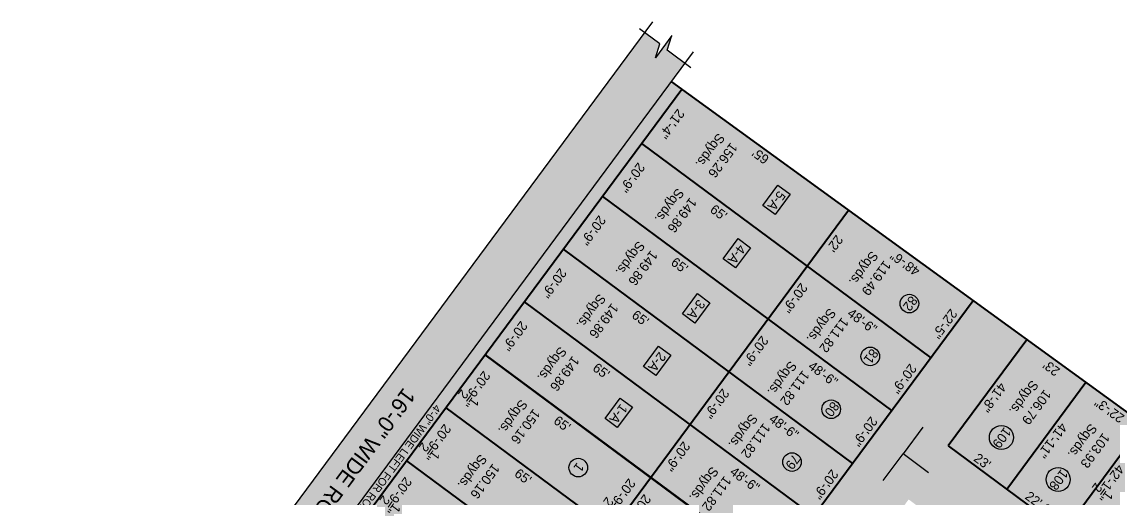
# Model space of a CAD drawing. Header units: inches. Extents: x 762346 to 770488, y 234893 to 242941.
# Drawn here: x 763288 to 767421, y 241118 to 242925 of the extents above; entities that cross this region are included whole.
import ezdxf

# ---------------------------------------------------------------- set-up
doc = ezdxf.new("R2010")
doc.units = ezdxf.units.IN
doc.header["$MEASUREMENT"] = 0
doc.header["$PDMODE"] = 66
doc.layers.get('Defpoints').update_dxf_attribs({"lineweight": 0})
doc.layers.add('DIM', color=5, linetype='Continuous', lineweight=0)
doc.layers.add('Main Road', color=7, linetype='Continuous')
doc.layers.add('Text', color=7, linetype='Continuous')
doc.styles.get("Standard").update_dxf_attribs({"font": 'comic.ttf'})
doc.dimstyles.new('SEC', dxfattribs={"dimtxt": 10, "dimasz": 0.18, "dimexe": 2, "dimexo": 2.0625, "dimgap": 0.25, "dimtad": 0, "dimdec": 1, "dimrnd": 0.0025, "dimzin": 0, "dimdsep": 46, "dimlunit": 4, "dimtxsty": 'Standard', "dimcen": 0.09, "dimclrd": 256, "dimclre": 256, "dimclrt": 256, "dimadec": 0, "dimazin": 0, "dimtfac": 1, "dimtdec": 1, "dimtofl": 0, "dimtmove": 0, "dimatfit": 3, "dimfxl": 1, "dimtolj": 1, "dimtzin": 0, "dimlwd": -1, "dimlwe": -1, "dimarcsym": 0})

# ---------------------------------------------------------------- blocks, each defined once
blk = doc.blocks.new('*D37')
at = {"layer": 'Defpoints', "color": 0, "transparency": 16777216}
for p in [(765415.2, 239314.4), (765166.5, 239280.2, 99.9), (765415.2, 239280.2, 99.9)]:
    blk.add_point(p, dxfattribs=at)
at = {"layer": 'DIM', "color": 5, "transparency": 16777216, "insert": (765290.9, 239314.4), "char_height": 36, "attachment_point": 5}
blk.add_mtext('\\A1;20\'-9"', dxfattribs=at)
blk = doc.blocks.new('_Oblique')
at = {"color": 0, "linetype": 'ByBlock', "lineweight": -2}
blk.add_line((-0.5, -0.5), (0.5, 0.5), dxfattribs=at)
blk = doc.blocks.new('*D291')
at = {"layer": 'Defpoints', "color": 0, "transparency": 16777216}
for p in [(765416, 238548.4), (765166.5, 238500.3, 99.9), (765416, 238500.3, 99.9)]:
    blk.add_point(p, dxfattribs=at)
at = {"layer": 'DIM', "color": 5, "transparency": 16777216, "insert": (765291.2, 238548.4), "char_height": 36, "attachment_point": 5}
blk.add_mtext('\\A1;20\'-9{\\H1x;\\S1/2;}"', dxfattribs=at)
blk = doc.blocks.new('*D55')
at = {"layer": 'Defpoints', "color": 0, "transparency": 16777216}
for p in [(765665.5, 238548.5), (765416, 238500.4, 99.9), (765665.5, 238500.4, 99.9)]:
    blk.add_point(p, dxfattribs=at)
at = {"layer": 'DIM', "color": 5, "transparency": 16777216, "insert": (765540.7, 238548.5), "char_height": 36, "attachment_point": 5}
blk.add_mtext('\\A1;20\'-9{\\H1x;\\S1/2;}"', dxfattribs=at)
blk = doc.blocks.new('*D56')
at = {"layer": 'Defpoints', "color": 0, "transparency": 16777216}
for p in [(765915, 238548.5), (765665.5, 238500.4, 99.9), (765915, 238500.4, 99.9)]:
    blk.add_point(p, dxfattribs=at)
at = {"layer": 'DIM', "color": 5, "transparency": 16777216, "insert": (765790.2, 238548.5), "char_height": 36, "attachment_point": 5}
blk.add_mtext('\\A1;20\'-9{\\H1x;\\S1/2;}"', dxfattribs=at)
blk = doc.blocks.new('*D292')
at = {"layer": 'Defpoints', "color": 0, "transparency": 16777216}
for p in [(765416, 239280.2, 99.9), (765416, 238500.2, 99.9), (765451.3, 238500.2)]:
    blk.add_point(p, dxfattribs=at)
at = {"layer": 'DIM', "color": 5, "transparency": 16777216, "insert": (765451.3, 238890.2), "char_height": 36, "attachment_point": 5, "rotation": 90}
blk.add_mtext("\\A1;65'", dxfattribs=at)
blk = doc.blocks.new('*D64')
at = {"layer": 'Defpoints', "color": 0, "transparency": 16777216}
for p in [(765665.5, 239291.8, 99.9), (765665.5, 238511.8, 99.9), (765700.8, 238511.8)]:
    blk.add_point(p, dxfattribs=at)
at = {"layer": 'DIM', "color": 5, "transparency": 16777216, "insert": (765700.8, 238901.8), "char_height": 36, "attachment_point": 5, "rotation": 90}
blk.add_mtext("\\A1;65'", dxfattribs=at)
blk = doc.blocks.new('*D73')
at = {"layer": 'Defpoints', "color": 0, "transparency": 16777216}
for p in [(765166.5, 239280, 99.9), (765416, 239280, 99.9), (765416, 239231.9)]:
    blk.add_point(p, dxfattribs=at)
at = {"layer": 'DIM', "color": 5, "transparency": 16777216, "insert": (765291.2, 239231.9), "char_height": 36, "attachment_point": 5}
blk.add_mtext('\\A1;20\'-9{\\H1x;\\S1/2;}"', dxfattribs=at)
blk = doc.blocks.new('*D84')
at = {"layer": 'Defpoints', "color": 0, "transparency": 16777216}
for p in [(764917.7, 239862.2, 99.9), (764917.7, 239280.2, 99.9), (764960.5, 239280.2)]:
    blk.add_point(p, dxfattribs=at)
at = {"layer": 'DIM', "color": 5, "transparency": 16777216, "insert": (764960.5, 239571.2), "char_height": 36, "attachment_point": 5, "rotation": 90}
blk.add_mtext('\\A1;48\'-6"', dxfattribs=at)
blk = doc.blocks.new('*D85')
at = {"layer": 'Defpoints', "color": 0, "transparency": 16777216}
for p in [(764669, 239862.2, 99.9), (764917.7, 239862.2, 99.9), (764917.7, 239828)]:
    blk.add_point(p, dxfattribs=at)
at = {"layer": 'DIM', "color": 5, "transparency": 16777216, "insert": (764793.4, 239828), "char_height": 36, "attachment_point": 5}
blk.add_mtext('\\A1;20\'-9"', dxfattribs=at)
blk = doc.blocks.new('*D86')
at = {"layer": 'Defpoints', "color": 0, "transparency": 16777216}
for p in [(764669, 239862.2, 99.9), (764669, 239280.2, 99.9), (764711.7, 239280.2)]:
    blk.add_point(p, dxfattribs=at)
at = {"layer": 'DIM', "color": 5, "transparency": 16777216, "insert": (764711.7, 239571.2), "char_height": 36, "attachment_point": 5, "rotation": 90}
blk.add_mtext('\\A1;48\'-6"', dxfattribs=at)
blk = doc.blocks.new('*D87')
at = {"layer": 'Defpoints', "color": 0, "transparency": 16777216}
for p in [(764420.2, 239862.2, 99.9), (764669, 239862.2, 99.9), (764669, 239828)]:
    blk.add_point(p, dxfattribs=at)
at = {"layer": 'DIM', "color": 5, "transparency": 16777216, "insert": (764544.6, 239828), "char_height": 36, "attachment_point": 5}
blk.add_mtext('\\A1;20\'-9"', dxfattribs=at)
blk = doc.blocks.new('*D88')
at = {"layer": 'Defpoints', "color": 0, "transparency": 16777216}
for p in [(764420.2, 239862.2, 99.9), (764420.2, 239280.2, 99.9), (764463, 239280.2)]:
    blk.add_point(p, dxfattribs=at)
at = {"layer": 'DIM', "color": 5, "transparency": 16777216, "insert": (764463, 239571.2), "char_height": 36, "attachment_point": 5, "rotation": 90}
blk.add_mtext('\\A1;48\'-6"', dxfattribs=at)
blk = doc.blocks.new('*D89')
at = {"layer": 'Defpoints', "color": 0, "transparency": 16777216}
for p in [(764171.5, 239862.2, 99.9), (764420.2, 239862.2, 99.9), (764420.2, 239828)]:
    blk.add_point(p, dxfattribs=at)
at = {"layer": 'DIM', "color": 5, "transparency": 16777216, "insert": (764295.9, 239828), "char_height": 36, "attachment_point": 5}
blk.add_mtext('\\A1;20\'-9"', dxfattribs=at)
blk = doc.blocks.new('*D90')
at = {"layer": 'Defpoints', "color": 0, "transparency": 16777216}
for p in [(764171.5, 239862.2, 99.9), (764171.5, 239280.2, 99.9), (764214.2, 239280.2)]:
    blk.add_point(p, dxfattribs=at)
at = {"layer": 'DIM', "color": 5, "transparency": 16777216, "insert": (764214.2, 239571.2), "char_height": 36, "attachment_point": 5, "rotation": 90}
blk.add_mtext('\\A1;48\'-6"', dxfattribs=at)
blk = doc.blocks.new('*D91')
at = {"layer": 'Defpoints', "color": 0, "transparency": 16777216}
for p in [(763902.6, 239862.2, 99.9), (764171.5, 239862.2, 99.9), (764171.5, 239828)]:
    blk.add_point(p, dxfattribs=at)
at = {"layer": 'DIM', "color": 5, "transparency": 16777216, "insert": (764037.1, 239828), "char_height": 36, "attachment_point": 5}
blk.add_mtext('\\A1;22\'-5"', dxfattribs=at)
blk = doc.blocks.new('*D92')
at = {"layer": 'Defpoints', "color": 0, "transparency": 16777216}
for p in [(763902.6, 239862.2, 99.9), (763908.2, 239280.3, 99.9), (763945.3, 239280.6)]:
    blk.add_point(p, dxfattribs=at)
at = {"layer": 'DIM', "color": 5, "transparency": 16777216, "insert": (763942.6, 239571.6), "char_height": 36, "attachment_point": 5, "rotation": 270.5432}
blk.add_mtext('\\A1;48\'-6"', dxfattribs=at)
blk = doc.blocks.new('*D93')
at = {"layer": 'Defpoints', "color": 0, "transparency": 16777216}
for p in [(765166.5, 239314.4), (764917.7, 239280.2, 99.9), (765166.5, 239280.2, 99.9)]:
    blk.add_point(p, dxfattribs=at)
at = {"layer": 'DIM', "color": 5, "transparency": 16777216, "insert": (765042.1, 239314.4), "char_height": 36, "attachment_point": 5}
blk.add_mtext('\\A1;20\'-9"', dxfattribs=at)
blk = doc.blocks.new('*D94')
at = {"layer": 'Defpoints', "color": 0, "transparency": 16777216}
for p in [(764917.7, 239314.4), (764669, 239280.2, 99.9), (764917.7, 239280.2, 99.9)]:
    blk.add_point(p, dxfattribs=at)
at = {"layer": 'DIM', "color": 5, "transparency": 16777216, "insert": (764793.4, 239314.4), "char_height": 36, "attachment_point": 5}
blk.add_mtext('\\A1;20\'-9"', dxfattribs=at)
blk = doc.blocks.new('*D95')
at = {"layer": 'Defpoints', "color": 0, "transparency": 16777216}
for p in [(764669, 239314.4), (764420.2, 239280.2, 99.9), (764669, 239280.2, 99.9)]:
    blk.add_point(p, dxfattribs=at)
at = {"layer": 'DIM', "color": 5, "transparency": 16777216, "insert": (764544.6, 239314.4), "char_height": 36, "attachment_point": 5}
blk.add_mtext('\\A1;20\'-9"', dxfattribs=at)
blk = doc.blocks.new('*D96')
at = {"layer": 'Defpoints', "color": 0, "transparency": 16777216}
for p in [(764420.2, 239314.4), (764171.5, 239280.2, 99.9), (764420.2, 239280.2, 99.9)]:
    blk.add_point(p, dxfattribs=at)
at = {"layer": 'DIM', "color": 5, "transparency": 16777216, "insert": (764295.9, 239314.4), "char_height": 36, "attachment_point": 5}
blk.add_mtext('\\A1;20\'-9"', dxfattribs=at)
blk = doc.blocks.new('*D97')
at = {"layer": 'Defpoints', "color": 0, "transparency": 16777216}
for p in [(764171.5, 239314.4), (763908.2, 239280.2, 99.9), (764171.5, 239280.2, 99.9)]:
    blk.add_point(p, dxfattribs=at)
at = {"layer": 'DIM', "color": 5, "transparency": 16777216, "insert": (764039.8, 239314.4), "char_height": 36, "attachment_point": 5}
blk.add_mtext("\\A1;22'", dxfattribs=at)
blk = doc.blocks.new('*D106')
at = {"layer": 'Defpoints', "color": 0, "transparency": 16777216}
for p in [(764370.4, 240657.4), (764400.4, 240657.4, 99.9), (764400.4, 240390.4, 99.9)]:
    blk.add_point(p, dxfattribs=at)
at = {"layer": 'DIM', "color": 5, "transparency": 16777216, "insert": (764370.4, 240523.9), "char_height": 36, "attachment_point": 5, "rotation": 90}
blk.add_mtext('\\A1;22\'-3"', dxfattribs=at)
blk = doc.blocks.new('*D107')
at = {"layer": 'Defpoints', "color": 0, "transparency": 16777216}
for p in [(764370.4, 240390.4), (764400.4, 240390.4, 99.9), (764400.4, 240114.2, 99.9)]:
    blk.add_point(p, dxfattribs=at)
at = {"layer": 'DIM', "color": 5, "transparency": 16777216, "insert": (764370.4, 240252.3), "char_height": 36, "attachment_point": 5, "rotation": 90}
blk.add_mtext("\\A1;23'", dxfattribs=at)
blk = doc.blocks.new('*D175')
at = {"layer": 'Defpoints', "color": 0, "transparency": 16777216}
for p in [(765166.5, 238548.5), (764917.7, 238500.4, 99.9), (765166.5, 238500.2, 99.9)]:
    blk.add_point(p, dxfattribs=at)
at = {"layer": 'DIM', "color": 5, "transparency": 16777216, "insert": (765042.2, 238548.7), "char_height": 36, "attachment_point": 5, "rotation": 359.9446}
blk.add_mtext('\\A1;20\'-9"', dxfattribs=at)
blk = doc.blocks.new('*D176')
at = {"layer": 'Defpoints', "color": 0, "transparency": 16777216}
for p in [(765166.5, 239280.2, 99.9), (765166.5, 238500.2, 99.9), (765202.6, 238500.2)]:
    blk.add_point(p, dxfattribs=at)
at = {"layer": 'DIM', "color": 5, "transparency": 16777216, "insert": (765202.6, 238890.2), "char_height": 36, "attachment_point": 5, "rotation": 90}
blk.add_mtext("\\A1;65'", dxfattribs=at)
blk = doc.blocks.new('*D177')
at = {"layer": 'Defpoints', "color": 0, "transparency": 16777216}
for p in [(764917.8, 238548.5), (764669, 238500.4, 99.9), (764917.7, 238500.2, 99.9)]:
    blk.add_point(p, dxfattribs=at)
at = {"layer": 'DIM', "color": 5, "transparency": 16777216, "insert": (764793.4, 238548.7), "char_height": 36, "attachment_point": 5, "rotation": 359.9446}
blk.add_mtext('\\A1;20\'-9"', dxfattribs=at)
blk = doc.blocks.new('*D178')
at = {"layer": 'Defpoints', "color": 0, "transparency": 16777216}
for p in [(764917.7, 239280.2, 99.9), (764917.7, 238500.2, 99.9), (764953.8, 238500.2)]:
    blk.add_point(p, dxfattribs=at)
at = {"layer": 'DIM', "color": 5, "transparency": 16777216, "insert": (764953.8, 238890.2), "char_height": 36, "attachment_point": 5, "rotation": 90}
blk.add_mtext("\\A1;65'", dxfattribs=at)
blk = doc.blocks.new('*D179')
at = {"layer": 'Defpoints', "color": 0, "transparency": 16777216}
for p in [(764669, 238548.5), (764420.2, 238500.4, 99.9), (764669, 238500.2, 99.9)]:
    blk.add_point(p, dxfattribs=at)
at = {"layer": 'DIM', "color": 5, "transparency": 16777216, "insert": (764544.7, 238548.7), "char_height": 36, "attachment_point": 5, "rotation": 359.9446}
blk.add_mtext('\\A1;20\'-9"', dxfattribs=at)
blk = doc.blocks.new('*D180')
at = {"layer": 'Defpoints', "color": 0, "transparency": 16777216}
for p in [(764669, 239280.2, 99.9), (764669, 238500.2, 99.9), (764705.1, 238500.2)]:
    blk.add_point(p, dxfattribs=at)
at = {"layer": 'DIM', "color": 5, "transparency": 16777216, "insert": (764705.1, 238890.2), "char_height": 36, "attachment_point": 5, "rotation": 90}
blk.add_mtext("\\A1;65'", dxfattribs=at)
blk = doc.blocks.new('*D181')
at = {"layer": 'Defpoints', "color": 0, "transparency": 16777216}
for p in [(764420.3, 238548.5), (764171.5, 238500.4, 99.9), (764420.2, 238500.2, 99.9)]:
    blk.add_point(p, dxfattribs=at)
at = {"layer": 'DIM', "color": 5, "transparency": 16777216, "insert": (764295.9, 238548.7), "char_height": 36, "attachment_point": 5, "rotation": 359.9446}
blk.add_mtext('\\A1;20\'-9"', dxfattribs=at)
blk = doc.blocks.new('*D182')
at = {"layer": 'Defpoints', "color": 0, "transparency": 16777216}
for p in [(764420.2, 239280.2, 99.9), (764420.2, 238500.2, 99.9), (764456.3, 238500.2)]:
    blk.add_point(p, dxfattribs=at)
at = {"layer": 'DIM', "color": 5, "transparency": 16777216, "insert": (764456.3, 238890.2), "char_height": 36, "attachment_point": 5, "rotation": 90}
blk.add_mtext("\\A1;65'", dxfattribs=at)
blk = doc.blocks.new('*D183')
at = {"layer": 'Defpoints', "color": 0, "transparency": 16777216}
for p in [(764171.5, 238548.5), (763915.6, 238500.2, 99.9), (764171.5, 238500.2, 99.9)]:
    blk.add_point(p, dxfattribs=at)
at = {"layer": 'DIM', "color": 5, "transparency": 16777216, "insert": (764043.5, 238548.5), "char_height": 36, "attachment_point": 5}
blk.add_mtext('\\A1;21\'-4"', dxfattribs=at)
blk = doc.blocks.new('*D184')
at = {"layer": 'Defpoints', "color": 0, "transparency": 16777216}
for p in [(764171.5, 239280.2, 99.9), (764171.5, 238500.2, 99.9), (764207.6, 238500.2)]:
    blk.add_point(p, dxfattribs=at)
at = {"layer": 'DIM', "color": 5, "transparency": 16777216, "insert": (764207.6, 238890.2), "char_height": 36, "attachment_point": 5, "rotation": 90}
blk.add_mtext("\\A1;65'", dxfattribs=at)
blk = doc.blocks.new('*D294')
at = {"layer": 'Defpoints', "color": 0, "transparency": 16777216}
for p in [(763908.2, 239280.2), (763915.6, 238500.2), (763945.5, 238500.5)]:
    blk.add_point(p, dxfattribs=at)
at = {"layer": 'DIM', "color": 5, "transparency": 16777216, "insert": (763941.8, 238890.5), "char_height": 36, "attachment_point": 5, "rotation": 270.5432}
blk.add_mtext("\\A1;65'", dxfattribs=at)
blk = doc.blocks.new('*D185')
at = {"layer": 'Defpoints', "color": 0, "transparency": 16777216}
for p in [(765166.5, 239862.2, 99.9), (765166.5, 239280.2, 99.9), (765200.9, 239280.2)]:
    blk.add_point(p, dxfattribs=at)
at = {"layer": 'DIM', "color": 5, "transparency": 16777216, "insert": (765200.9, 239571.2), "char_height": 36, "attachment_point": 5, "rotation": 90}
blk.add_mtext('\\A1;48\'-6"', dxfattribs=at)
blk = doc.blocks.new('*D248')
at = {"layer": 'Defpoints', "color": 0, "transparency": 16777216}
for p in [(764400.4, 240143.2), (763900.2, 240114.2, 99.9), (764400.4, 240114.2, 99.9)]:
    blk.add_point(p, dxfattribs=at)
at = {"layer": 'DIM', "color": 5, "transparency": 16777216, "insert": (764150.3, 240143.2), "char_height": 36, "attachment_point": 5}
blk.add_mtext('\\A1;41\'-8"', dxfattribs=at)
blk = doc.blocks.new('*D249')
at = {"layer": 'Defpoints', "color": 0, "transparency": 16777216}
for p in [(763897.6, 240390.2, 99.9), (764400.4, 240419.2), (764400.4, 240390.2, 99.9)]:
    blk.add_point(p, dxfattribs=at)
at = {"layer": 'DIM', "color": 5, "transparency": 16777216, "insert": (764149, 240419.2), "char_height": 36, "attachment_point": 5}
blk.add_mtext('\\A1;41\'-11"', dxfattribs=at)
blk = doc.blocks.new('*D235')
at = {"layer": 'Defpoints', "color": 0, "transparency": 16777216}
for p in [(764400.4, 240686.4), (763895.1, 240657.4, 99.9), (764400.4, 240657.4, 99.9)]:
    blk.add_point(p, dxfattribs=at)
at = {"layer": 'DIM', "color": 5, "transparency": 16777216, "insert": (764147.8, 240686.4), "char_height": 36, "attachment_point": 5}
blk.add_mtext('\\A1;42\'-1{\\H1x;\\S1/2;}"', dxfattribs=at)
blk = doc.blocks.new('*D300')
at = {"layer": 'Defpoints', "color": 0, "transparency": 16777216}
for p in [(763863.5, 243995.5), (763837, 238451.5), (763916, 238452.2)]:
    blk.add_point(p, dxfattribs=at)
at = {"layer": 'DIM', "color": 5, "transparency": 16777216, "insert": (763810.7, 241223.1), "char_height": 36, "attachment_point": 5, "rotation": 270.5432}
blk.add_mtext("\\A1;462'", dxfattribs=at)
blk = doc.blocks.new('*D295')
at = {"layer": 'Defpoints', "color": 0, "transparency": 16777216}
for p in [(763897.6, 240390.2), (763930.4, 240390.5), (763900.2, 240114.2)]:
    blk.add_point(p, dxfattribs=at)
at = {"layer": 'DIM', "color": 5, "transparency": 16777216, "insert": (763931.7, 240252.5), "char_height": 36, "attachment_point": 5, "rotation": 270.5432}
blk.add_mtext("\\A1;23'", dxfattribs=at)
blk = doc.blocks.new('*D203')
at = {"layer": 'Defpoints', "color": 0, "transparency": 16777216}
for p in [(763895.1, 240657.4), (763927.8, 240657.7), (763897.6, 240390.2)]:
    blk.add_point(p, dxfattribs=at)
at = {"layer": 'DIM', "color": 5, "transparency": 16777216, "insert": (763929.1, 240524.1), "char_height": 36, "attachment_point": 5, "rotation": 270.5432}
blk.add_mtext('\\A1;22\'-3"', dxfattribs=at)
blk = doc.blocks.new('ram')
h = blk.add_hatch(color=9)
h.dxf.hatch_style = 1
h.paths.add_polyline_path([(767180.38, 244148.95), (766928.38, 244137.29), (766928.38, 242250.42), (765900.58, 242250.42), (765900.58, 244089.74), (765648.58, 244078.08), (765648.58, 242250.42), (764652.41, 242250.42), (764652.41, 244032), (764400.41, 244020.34), (764400.41, 242253.42), (763879.97, 242253.42), (763882.39, 241998.42), (764400.41, 241998.42), (764400.41, 240114.2), (763900.25, 240114.2), (763902.64, 239862.2), (767662.2, 239862.2), (767662.2, 240114.2), (767180.38, 240114.2), (767180.38, 240235.14), (767662.2, 240235.14), (769262.47, 240358.15), (769256.94, 240456.72), (769185.91, 240476.03), (769326.83, 240483.92), (769250.45, 240504.25), (769244.43, 240611.81), (767648.38, 240489.13), (767180.38, 240489.13)])
h.paths.add_polyline_path([(766928.38, 241998.42), (766928.38, 240114.2), (765900.58, 240114.2), (765900.58, 241998.42)], flags=16)
h.paths.add_polyline_path([(765648.58, 241998.42), (765648.58, 240114.2), (764652.41, 240114.2), (764652.41, 241998.42)], flags=16)
at = {"true_color": 0x7aafdf}
h = blk.add_hatch(color=143, dxfattribs=at)
h.dxf.hatch_style = 1
h.paths.add_polyline_path([(764400.41, 241998.42), (763882.39, 241998.42), (763900.25, 240114.2), (764400.41, 240114.2)])
h = blk.add_hatch(color=4)
h.dxf.hatch_style = 1
h.paths.add_polyline_path([(767662.2, 239862.2), (763902.64, 239862.2), (763908.16, 239280.21), (767662.2, 239280.21)])
h = blk.add_hatch(color=9)
h.dxf.hatch_style = 1
h.paths.add_polyline_path([(767731.44, 238452.21), (763830.15, 238452.21), (763830.15, 238367.47), (763774.2, 238349.17), (763879.31, 238349.17), (763827.3, 238331.85), (763827.3, 238260.21), (767734.28, 238260.21), (767734.28, 238331.85), (767682.27, 238349.17), (767787.38, 238349.17), (767731.44, 238367.47)])
h.paths.add_polyline_path([(767662.2, 238500.21), (763915.55, 238500.21), (763916.01, 238452.21), (767662.2, 238452.21)])
at = {"layer": 'DIM'}
h = blk.add_hatch(color=3, dxfattribs=at)
h.dxf.hatch_style = 1
h.paths.add_polyline_path([(767662.2, 239280.21), (763908.16, 239280.21), (763915.55, 238500.21), (767662.2, 238500.21)])
at = {"lineweight": 40}
for p, q in [((763916.01, 238452.21), (763863.45, 243995.5)), ((764400.41, 240114.2), (764400.41, 241998.42)), ((763900.25, 240114.2), (764400.41, 240114.2)), ((765166.49, 239862.2), (765166.49, 238500.21)), ((767662.2, 239280.21), (763908.16, 239280.21)), ((767662.2, 238500.21), (763915.55, 238500.21))]:
    blk.add_line(p, q, dxfattribs=at)
at = {"lineweight": 30}
for p, q in [((767787.06, 238452.21), (763775.62, 238452.21)), ((767787.06, 238260.21), (763776.08, 238260.21))]:
    blk.add_line(p, q, dxfattribs=at)
at = {"lineweight": 40}
for points in [[(764400.41, 240657.42), (763895.1, 240657.42)], [(763897.63, 240390.2), (764400.41, 240390.2)], [(767662.2, 239862.2), (763902.64, 239862.2)], [(764171.49, 238500.21), (764171.49, 239862.2)], [(764420.24, 238500.21), (764420.24, 239862.2)], [(764668.99, 238500.21), (764668.99, 239862.2)], [(764917.74, 238500.21), (764917.74, 239862.2)], [(765166.49, 238500.21), (765166.49, 239862.2)], [(765415.99, 238500.21), (765415.99, 239280.21)], [(765665.49, 238500.21), (765665.49, 239280.21)]]:
    blk.add_lwpolyline(points, dxfattribs=at)
for points in [[(763990.44, 239066.52), (764086.04, 239066.52), (764086.04, 239008.54), (763990.44, 239008.54)], [(764242.61, 239066.52), (764338.21, 239066.52), (764338.21, 239008.54), (764242.61, 239008.54)], [(764501.69, 239066.52), (764597.28, 239066.52), (764597.28, 239008.54), (764501.69, 239008.54)], [(764749.29, 239066.52), (764844.89, 239066.52), (764844.89, 239008.54), (764749.29, 239008.54)], [(764994.38, 239066.52), (765089.97, 239066.52), (765089.97, 239008.54), (764994.38, 239008.54)]]:
    blk.add_lwpolyline(points, close=True)
at = {"lineweight": 30, "elevation": -99.87}
blk.add_lwpolyline([(763830.15, 238479.05), (763830.15, 238367.47), (763774.2, 238349.17), (763879.31, 238349.17), (763827.3, 238331.85), (763827.3, 238235.46)], dxfattribs=at)
for centre, radius in [((764254.91, 240523.76), 45.51), ((764254.91, 240256.54), 45.51), ((764055.07, 239675.2), 35.16), ((764303.82, 239675.2), 35.16), ((764552.57, 239675.2), 35.16), ((764801.32, 239675.2), 35.16), ((765299.57, 239037.67), 35.16)]:
    blk.add_circle(centre, radius)
at = {"layer": 'Main Road', "lineweight": 40, "insert": (765446.54, 238384.93, -99.87), "char_height": 60, "attachment_point": 1}
blk.add_mtext_dynamic_manual_height_columns('16\'-0" WIDE ROAD ', width=4787.4791, gutter_width=50, heights=[0], dxfattribs=at)
at = {"layer": 'Text', "lineweight": 40}
for s, width, insert, char_height, attachment_point in [('\\pxqc;103.93\\PSqyds.', 196.5811, (764182.22, 240482.86, -99.87), 36, 9), ('\\pxqc;106.79\\PSqyds.', 196.5811, (764182.22, 240206.86, -99.87), 36, 9), ('\\pxqc;119.49\\PSqyds.', 196.5811, (763953.66, 239428.87, -199.74), 36, 7), ('\\pxqc;111.82\\PSqyds.', 196.5811, (764222.51, 239428.87, -199.74), 36, 7), ('\\pxqc;111.82\\PSqyds.', 196.5811, (764471.26, 239428.87, -199.74), 36, 7), ('\\pxqc;111.82\\PSqyds.', 196.5811, (764720.01, 239428.87, -199.74), 36, 7), ('\\pxqc;111.82\\PSqyds.', 196.5811, (764968.77, 239428.87, -199.74), 36, 7), ('\\pxqc;156.26\\PSqyds.', 196.5811, (763940.69, 238696.82, -199.74), 36, 7), ('\\pxqc;149.86\\PSqyds.', 196.5811, (764199.87, 238696.82, -199.74), 36, 7), ('\\pxqc;149.86\\PSqyds.', 196.5811, (764448.62, 238696.82, -199.74), 36, 7), ('\\pxqc;149.86\\PSqyds.', 196.5811, (764697.38, 238696.82, -199.74), 36, 7), ('\\pxqc;149.86\\PSqyds.', 196.5811, (764946.13, 238696.82, -199.74), 36, 7), ('\\pxqc;150.16\\PSqyds.', 196.5811, (765194.88, 238696.82, -199.74), 36, 7), ('\\pxqc;150.16\\PSqyds.', 196.5811, (765452.79, 238696.82, -199.74), 36, 7), ('\\pxqc;4\'-0" WIDE LEFT FOR ROAD WIDENING ', 1099.3923, (765250.02, 238458.31, -99.87), 30, 7)]:
    blk.add_mtext_dynamic_manual_height_columns(s, width=width, gutter_width=50, heights=[0], dxfattribs=dict(at, insert=insert, char_height=char_height, attachment_point=attachment_point))
at = {"layer": 'Text', "char_height": 36}
for s, insert, attachment_point in [('\\pxqc;108', (766648.8, 240507.91), 9), ('\\pxqc;109', (766648.8, 240240.69), 9), ('\\pxqc;82', (761659.34, 239659.35), 7), ('\\pxqc;81', (761908.09, 239659.35), 7), ('\\pxqc;80', (762156.84, 239659.35), 7), ('\\pxqc;79', (762405.59, 239659.35), 7), ('5-A', (764004.07, 239021.82), 7), ('4-A', (764256.24, 239021.82), 7), ('3-A', (764515.31, 239021.82), 7), ('2-A', (764762.92, 239021.82), 7), ('1-A', (765008.01, 239021.82), 7), ('\\pxqc;1', (762903.85, 239021.82), 7)]:
    blk.add_mtext_dynamic_manual_height_columns(s, width=4787.4791, gutter_width=50, heights=[0], dxfattribs=dict(at, insert=insert, attachment_point=attachment_point))
at = {"layer": 'DIM'}
for p1, p2, distance, text, picture, middle in [((763863.45, 243995.5), (763916.01, 238452.21), -79.02, "462'", '*D300', (763810.71, 241223.1)), ((763908.16, 239280.21), (764171.49, 239280.21), 34.19, "22'", '*D97', (764039.82, 239314.39, -99.87))]:
    dim = blk.add_aligned_dim(p1=p1, p2=p2, distance=distance, text=text, dimstyle='SEC', override={"dimtxt": 36, "dimasz": 12, "dimse1": 1, "dimse2": 1, "dimsd1": 1, "dimsd2": 1, "dimclrt": 5, "dimldrblk": 'Oblique', "dimfxl": 0.18, "dimtfillclr": 3}, dxfattribs=at)
    dim.commit()
    dim.dimension.update_dxf_attribs({"geometry": picture, "text_midpoint": middle})
for base, p1, p2, picture, middle in [((764400.41, 240686.4, -99.87), (763895.1, 240657.37), (764400.41, 240657.42), '*D235', (764147.75, 240686.4, -99.87)), ((764400.41, 240419.19, -99.87), (763897.63, 240390.2), (764400.41, 240390.2), '*D249', (764149.02, 240419.19, -99.87)), ((764400.41, 240143.19, -99.87), (763900.25, 240114.2), (764400.41, 240114.2), '*D248', (764150.33, 240143.19, -99.87))]:
    dim = blk.add_linear_dim(base=base, p1=p1, p2=p2, dimstyle='SEC', override={"dimtxt": 36, "dimasz": 12, "dimse1": 1, "dimse2": 1, "dimsd1": 1, "dimsd2": 1, "dimclrt": 5, "dimldrblk": 'Oblique', "dimfxl": 0.18, "dimtfillclr": 3}, dxfattribs=at)
    dim.commit()
    dim.dimension.update_dxf_attribs({"geometry": picture, "text_midpoint": middle})
for p1, p2, distance, picture, middle in [((763897.63, 240390.2), (763895.1, 240657.42), -32.74, '*D203', (763929.11, 240524.12)), ((764400.41, 240390.42), (764400.41, 240657.42), 30.04, '*D106', (764370.37, 240523.92, -99.87)), ((763900.25, 240114.2), (763897.63, 240390.2), -32.74, '*D295', (763931.68, 240252.51)), ((764400.41, 240114.2), (764400.41, 240390.42), 30.04, '*D107', (764370.37, 240252.31, -99.87)), ((763902.6386, 239862.2043), (764171.4859, 239862.2043), -34.1858, '*D91', (764037.0623, 239828.0185, -99.872)), ((763902.64, 239862.2), (763908.16, 239280.26), 37.2, '*D92', (763942.59, 239571.58, -99.87)), ((764171.4859, 239862.2043), (764420.2378, 239862.2043), -34.1858, '*D89', (764295.8619, 239828.0185, -99.872)), ((764171.49, 239862.2), (764171.49, 239280.21), 42.72, '*D90', (764214.2, 239571.21, -99.87)), ((764420.2378, 239862.2043), (764668.9897, 239862.2043), -34.1858, '*D87', (764544.6137, 239828.0185, -99.872)), ((764420.24, 239862.2), (764420.24, 239280.21), 42.72, '*D88', (764462.95, 239571.21, -99.87)), ((764668.9897, 239862.2043), (764917.7416, 239862.2043), -34.1858, '*D85', (764793.3656, 239828.0185, -99.872)), ((764668.99, 239862.2), (764668.99, 239280.21), 42.72, '*D86', (764711.7, 239571.21, -99.87)), ((764917.74, 239862.2), (764917.74, 239280.21), 42.72, '*D84', (764960.46, 239571.21, -99.87)), ((765166.49, 239862.2), (765166.49, 239280.21), 34.39, '*D185', (765200.88, 239571.21, -99.87)), ((764171.4859, 239280.2069), (764420.2378, 239280.2069), 34.1858, '*D96', (764295.8619, 239314.3927, -99.872)), ((764420.2378, 239280.2069), (764668.9897, 239280.2069), 34.1858, '*D95', (764544.6137, 239314.3927, -99.872)), ((764668.9897, 239280.2069), (764917.7416, 239280.2069), 34.1858, '*D94', (764793.3656, 239314.3927, -99.872)), ((764917.7416, 239280.2069), (765166.4935, 239280.2069), 34.1858, '*D93', (765042.1175, 239314.3927, -99.872)), ((765166.49, 239280.21), (765415.25, 239280.21), 34.19, '*D37', (765290.87, 239314.39, -99.87)), ((763908.16, 239280.21), (763915.55, 238500.21), 29.96, '*D294', (763941.82, 238890.49)), ((764171.49, 239280.21), (764171.49, 238500.21), 36.07, '*D184', (764207.55, 238890.21, -99.87)), ((764420.24, 239280.21), (764420.24, 238500.21), 36.07, '*D182', (764456.31, 238890.21, -99.87)), ((764668.99, 239280.21), (764668.99, 238500.21), 36.07, '*D180', (764705.06, 238890.21, -99.87)), ((764917.74, 239280.21), (764917.74, 238500.21), 36.07, '*D178', (764953.81, 238890.21, -99.87)), ((765166.49, 239280.21), (765166.49, 238500.21), 36.07, '*D176', (765202.56, 238890.21, -99.87)), ((765166.49, 239279.97), (765415.99, 239279.97), -48.09, '*D73', (765291.24, 239231.88, -99.87)), ((765415.99, 239280.21), (765415.99, 238500.21), 35.32, '*D292', (765451.31, 238890.21, -99.87)), ((765665.49, 239291.8), (765665.49, 238511.8), 35.32, '*D64', (765700.81, 238901.8, -99.87)), ((763915.55, 238500.21), (764171.49, 238500.21), 48.33, '*D183', (764043.52, 238548.54, -99.87)), ((764171.49, 238500.45), (764420.24, 238500.21), 48.33, '*D181', (764295.91, 238548.66, -99.87)), ((764420.24, 238500.45), (764668.99, 238500.21), 48.33, '*D179', (764544.66, 238548.66, -99.87)), ((764668.99, 238500.45), (764917.74, 238500.21), 48.33, '*D177', (764793.41, 238548.66, -99.87)), ((764917.74, 238500.45), (765166.49, 238500.21), 48.33, '*D175', (765042.16, 238548.66, -99.87)), ((765166.49, 238500.27), (765415.99, 238500.27), 48.09, '*D291', (765291.24, 238548.36, -99.87)), ((765415.99, 238500.45), (765665.49, 238500.45), 48.09, '*D55', (765540.74, 238548.54, -99.87)), ((765665.49, 238500.45), (765914.99, 238500.45), 48.09, '*D56', (765790.24, 238548.54, -99.87))]:
    dim = blk.add_aligned_dim(p1=p1, p2=p2, distance=distance, dimstyle='SEC', override={"dimtxt": 36, "dimasz": 12, "dimse1": 1, "dimse2": 1, "dimsd1": 1, "dimsd2": 1, "dimclrt": 5, "dimldrblk": 'Oblique', "dimfxl": 0.18, "dimtfillclr": 3}, dxfattribs=at)
    dim.commit()
    dim.dimension.update_dxf_attribs({"geometry": picture, "text_midpoint": middle})
at = {"lineweight": 40}
for points in [[(764526.31, 240114.42), (764526.31, 239994.24)], [(764400.31, 239994.24), (764526.31, 239994.24)], [(764652.31, 239994.24), (764526.31, 239994.24)]]:
    blk.add_leader(points, dimstyle='SEC', override={"dimtxt": 30, "dimasz": 60, "dimgap": 0.25, "dimtad": 0, "dimse1": 1, "dimse2": 1, "dimsd1": 1, "dimsd2": 1, "dimclrt": 5, "dimfxl": 0.18, "dimtfillclr": 3}, dxfattribs=at)

msp = doc.modelspace()

# ---------------------------------------------------------------- block references
at = {"rotation": 233.4756329251595}
msp.add_blockref('ram', (1028780.8, 998502.3), dxfattribs=at)

doc.saveas('drawing.dxf')
